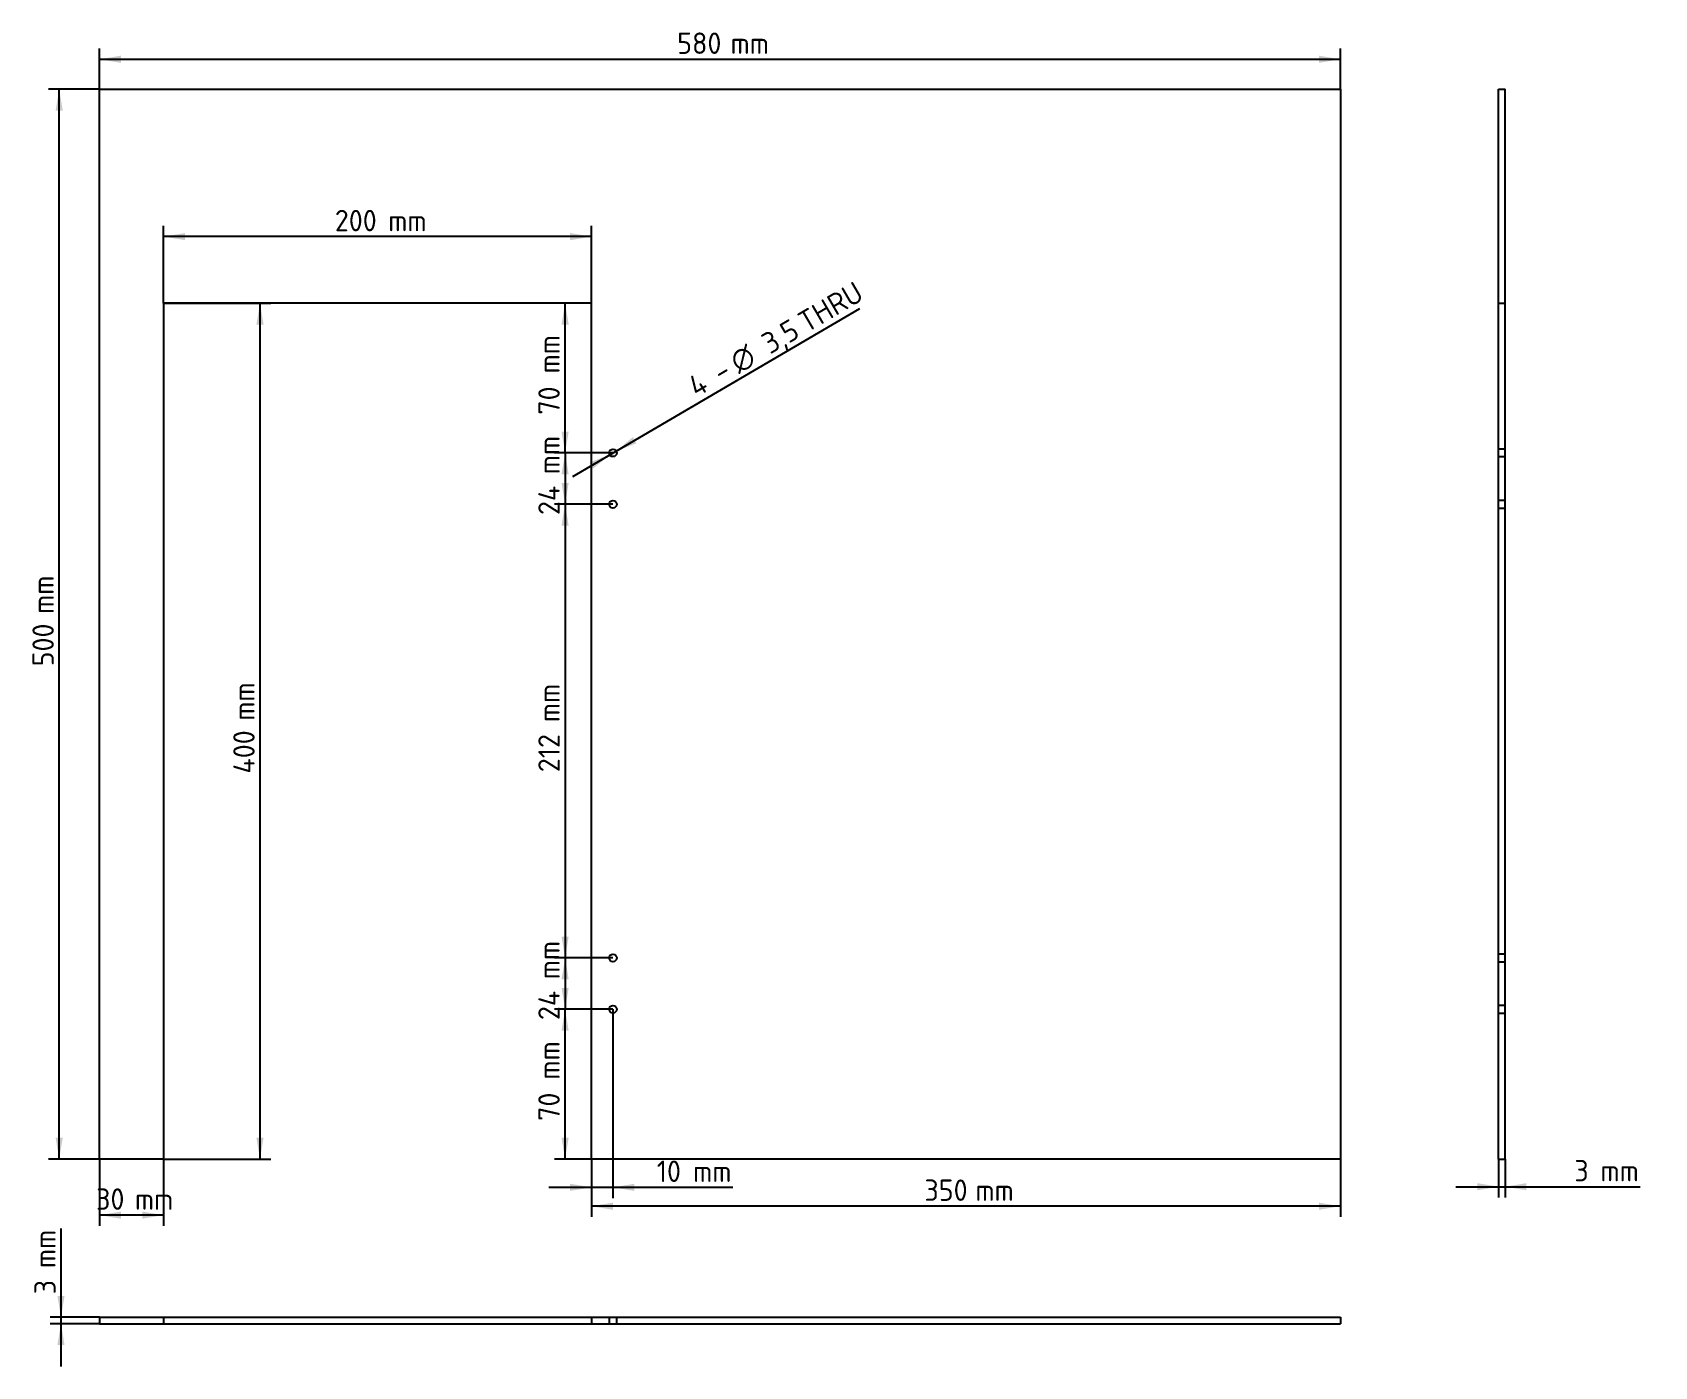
# Model space of a CAD drawing. Header units: millimetres. Extents: x 201 to 959, y 103 to 726.
import ezdxf
from ezdxf.enums import TextEntityAlignment as Align
from ezdxf.lldxf.tags import DXFTag

# ---------------------------------------------------------------- set-up
doc = ezdxf.new("R2010")
doc.units = ezdxf.units.MM
doc.layers.add('기본값', color=7, linetype='Continuous')
doc.layers.add('아크릴_판_이중_문_구멍', color=7, linetype='Continuous')
doc.styles.add('SEACAD_Solid_Edge_ISO', font='seiso.ttf')
doc.styles.add('SEACAD_Solid_Edge_ISO1_Symbols', font='semeci1.ttf')
tags = doc.linetypes.add('HIDDEN2', pattern=[4.7625, 3.175, -1.5875]).pattern_tags.tags
tags[6:7] = [DXFTag(74, 4), DXFTag(75, 0), DXFTag(340, '0'), DXFTag(46, 0.0), DXFTag(50, 0.0), DXFTag(44, 0.0), DXFTag(45, 0.0)]
tags[4:5] = [DXFTag(74, 4), DXFTag(75, 0), DXFTag(340, '0'), DXFTag(46, 0.0), DXFTag(50, 0.0), DXFTag(44, 0.0), DXFTag(45, 0.0)]
doc.dimstyles.new('ISO_(mm)', dxfattribs={"dimtxt": 10, "dimasz": 10, "dimexe": 5, "dimexo": 0, "dimgap": 2.5, "dimtad": 1, "dimtxsty": 'SEACAD_Solid_Edge_ISO', "dimblk1": '_SE_FILLED', "dimblk2": '_SE_FILLED', "dimsah": 1, "dimcen": 5, "dimadec": 0, "dimazin": 0, "dimtfac": 0.5, "dimtmove": 0, "dimatfit": 3, "dimfxl": 1, "dimarcsym": 0})

# ---------------------------------------------------------------- blocks, each defined once
blk = doc.blocks.new('SE')
at = {"layer": '아크릴_판_이중_문_구멍', "color": 7, "linetype": 'Continuous'}
for p, q in [((231.92, 199.92), (231.92, 699.92)), ((231.92, 699.92), (811.92, 699.92)), ((811.92, 699.92), (811.92, 199.92)), ((261.92, 599.92), (261.92, 199.92)), ((461.92, 599.92), (261.92, 599.92)), ((461.92, 199.92), (461.92, 599.92)), ((261.92, 199.92), (231.92, 199.92)), ((811.92, 199.92), (461.92, 199.92))]:
    blk.add_line(p, q, dxfattribs=at)
for centre in [(471.92, 529.92), (471.92, 505.92), (471.92, 293.92), (471.92, 269.92)]:
    blk.add_circle(centre, 1.75, dxfattribs=at)
blk = doc.blocks.new('SE1')
at = {"layer": '아크릴_판_이중_문_구멍', "color": 7, "linetype": 'Continuous'}
for p, q in [((231.92, 125.99), (811.92, 125.99)), ((231.92, 125.99), (231.92, 122.99)), ((231.92, 122.99), (811.92, 122.99)), ((811.92, 125.99), (811.92, 122.99))]:
    blk.add_line(p, q, dxfattribs=at)
at = {"layer": '아크릴_판_이중_문_구멍', "color": 7, "linetype": 'HIDDEN2'}
for p, q in [((261.92, 125.99), (261.92, 122.99)), ((461.92, 125.99), (461.92, 122.99)), ((470.17, 125.99), (470.17, 122.99)), ((473.67, 122.99), (473.67, 125.99))]:
    blk.add_line(p, q, dxfattribs=at)
blk = doc.blocks.new('SE2')
at = {"layer": '아크릴_판_이중_문_구멍', "color": 7, "linetype": 'Continuous'}
for p, q in [((885.9, 199.92), (885.9, 699.92)), ((885.9, 699.92), (888.9, 699.92)), ((888.9, 199.92), (888.9, 699.92)), ((885.9, 199.92), (888.9, 199.92))]:
    blk.add_line(p, q, dxfattribs=at)
at = {"layer": '아크릴_판_이중_문_구멍', "color": 7, "linetype": 'HIDDEN2'}
for p, q in [((885.9, 599.92), (888.9, 599.92)), ((888.9, 531.67), (885.9, 531.67)), ((885.9, 528.17), (888.9, 528.17)), ((888.9, 507.67), (885.9, 507.67)), ((885.9, 504.17), (888.9, 504.17)), ((888.9, 295.67), (885.9, 295.67)), ((885.9, 292.17), (888.9, 292.17)), ((888.9, 271.67), (885.9, 271.67)), ((885.9, 268.17), (888.9, 268.17))]:
    blk.add_line(p, q, dxfattribs=at)
blk = doc.blocks.new('DMBLK177')
at = {"layer": '기본값', "linetype": 'Continuous'}
for points in [[(241.92, 715.53), (231.92, 713.86), (241.92, 712.19)], [(801.92, 715.53), (801.92, 712.19), (811.92, 713.86)]]:
    blk.add_hatch(color=7, dxfattribs=at).paths.add_polyline_path(points)
at = {"layer": '기본값', "color": 7, "linetype": 'Continuous'}
for p, q in [((231.92, 699.92), (231.92, 718.86)), ((231.92, 713.86), (811.92, 713.86)), ((811.92, 699.92), (811.92, 718.86))]:
    blk.add_line(p, q, dxfattribs=at)
at = {"layer": '기본값', "color": 7, "linetype": 'Continuous', "style": 'SEACAD_Solid_Edge_ISO'}
for s, p in [('580', (501.94, 726.36)), ('mm', (526.89, 726.36))]:
    blk.add_text(s, height=10, dxfattribs=at).set_placement(p, align=Align.TOP_LEFT)
blk = doc.blocks.new('_SE_FILLED')
at = {"color": 0}
blk.add_line((0, 0), (-1, 0), dxfattribs=at)
blk.add_solid([(0, 0), (-1, -0.1665), (-1, 0.1665), (0, 0)], dxfattribs=at)
blk = doc.blocks.new('DMBLK178')
at = {"layer": '기본값', "linetype": 'Continuous'}
for points in [[(211.43, 689.92), (214.76, 689.92), (213.09, 699.92)], [(211.43, 209.92), (213.09, 199.92), (214.76, 209.92)]]:
    blk.add_hatch(color=7, dxfattribs=at).paths.add_polyline_path(points)
at = {"layer": '기본값', "color": 7, "linetype": 'Continuous'}
for p, q in [((231.92, 699.92), (208.09, 699.92)), ((213.09, 199.92), (213.09, 699.92)), ((231.92, 199.92), (208.09, 199.92))]:
    blk.add_line(p, q, dxfattribs=at)
at = {"layer": '기본값', "color": 7, "linetype": 'Continuous', "style": 'SEACAD_Solid_Edge_ISO'}
for s, p in [('mm', (200.59, 454.67)), ('500', (200.59, 430.17))]:
    blk.add_text(s, height=10, rotation=90, dxfattribs=at).set_placement(p, align=Align.TOP_LEFT)
blk = doc.blocks.new('DMBLK179')
at = {"layer": '기본값', "linetype": 'Continuous'}
for points in [[(241.92, 172.07), (241.92, 175.4), (231.92, 173.74)], [(251.92, 172.07), (261.92, 173.74), (251.92, 175.4)]]:
    blk.add_hatch(color=7, dxfattribs=at).paths.add_polyline_path(points)
at = {"layer": '기본값', "color": 7, "linetype": 'Continuous'}
for p, q in [((231.92, 199.92), (231.92, 168.74)), ((261.92, 199.92), (261.92, 168.74)), ((261.92, 173.74), (231.92, 173.74))]:
    blk.add_line(p, q, dxfattribs=at)
at = {"layer": '기본값', "color": 7, "linetype": 'Continuous', "style": 'SEACAD_Solid_Edge_ISO'}
for s, p in [('30', (230.35, 186.24)), ('mm', (248.48, 186.24))]:
    blk.add_text(s, height=10, dxfattribs=at).set_placement(p, align=Align.TOP_LEFT)
blk = doc.blocks.new('DMBLK180')
at = {"layer": '기본값', "linetype": 'Continuous'}
for points in [[(271.92, 632.65), (261.92, 630.98), (271.92, 629.32)], [(451.92, 632.65), (451.92, 629.32), (461.92, 630.98)]]:
    blk.add_hatch(color=7, dxfattribs=at).paths.add_polyline_path(points)
at = {"layer": '기본값', "color": 7, "linetype": 'Continuous'}
for p, q in [((261.92, 599.92), (261.92, 635.98)), ((461.92, 630.98), (261.92, 630.98)), ((461.92, 599.92), (461.92, 635.98))]:
    blk.add_line(p, q, dxfattribs=at)
at = {"layer": '기본값', "color": 7, "linetype": 'Continuous', "style": 'SEACAD_Solid_Edge_ISO'}
for s, p in [('200', (341.94, 643.48)), ('mm', (366.89, 643.48))]:
    blk.add_text(s, height=10, dxfattribs=at).set_placement(p, align=Align.TOP_LEFT)
blk = doc.blocks.new('DMBLK181')
at = {"layer": '기본값', "linetype": 'Continuous'}
for points in [[(308.62, 589.92), (306.95, 599.92), (305.28, 589.92)], [(308.62, 209.92), (305.28, 209.92), (306.95, 199.92)]]:
    blk.add_hatch(color=7, dxfattribs=at).paths.add_polyline_path(points)
at = {"layer": '기본값', "color": 7, "linetype": 'Continuous'}
for p, q in [((261.92, 599.92), (311.95, 599.92)), ((306.95, 599.92), (306.95, 199.92)), ((261.92, 199.92), (311.95, 199.92))]:
    blk.add_line(p, q, dxfattribs=at)
at = {"layer": '기본값', "color": 7, "linetype": 'Continuous', "style": 'SEACAD_Solid_Edge_ISO'}
for s, p in [('mm', (294.45, 404.78)), ('400', (294.45, 380.05))]:
    blk.add_text(s, height=10, rotation=90, dxfattribs=at).set_placement(p, align=Align.TOP_LEFT)
blk = doc.blocks.new('DMBLK182')
at = {"layer": '기본값', "linetype": 'Continuous'}
for points in [[(481.21, 537.29), (473.43, 530.8), (482.9, 534.41)], [(460.93, 525.42), (462.62, 522.54), (470.41, 529.03)]]:
    blk.add_hatch(color=7, dxfattribs=at).paths.add_polyline_path(points)
at = {"layer": '기본값', "color": 7, "linetype": 'Continuous'}
for p, q in [((473.43, 530.8), (587.25, 597.44)), ((453.15, 518.93), (473.43, 530.8))]:
    blk.add_line(p, q, dxfattribs=at)
for s, style, p in [('THRU', 'SEACAD_Solid_Edge_ISO', (557.32, 594.4)), ('3,5', 'SEACAD_Solid_Edge_ISO', (540.3, 584.43)), ('O', 'SEACAD_Solid_Edge_ISO1_Symbols', (525.51, 575.78)), ('4 -', 'SEACAD_Solid_Edge_ISO', (505.94, 564.32))]:
    blk.add_text(s, height=10, rotation=30.34731, dxfattribs=dict(at, style=style)).set_placement(p, align=Align.TOP_LEFT)
blk = doc.blocks.new('DMBLK183')
at = {"layer": '기본값', "linetype": 'Continuous'}
for points in [[(447.89, 259.92), (451.23, 259.92), (449.56, 269.92)], [(447.89, 209.92), (449.56, 199.92), (451.23, 209.92)]]:
    blk.add_hatch(color=7, dxfattribs=at).paths.add_polyline_path(points)
at = {"layer": '기본값', "color": 7, "linetype": 'Continuous'}
for p, q in [((471.92, 269.92), (444.56, 269.92)), ((449.56, 199.92), (449.56, 269.92)), ((461.92, 199.92), (444.56, 199.92))]:
    blk.add_line(p, q, dxfattribs=at)
at = {"layer": '기본값', "color": 7, "linetype": 'Continuous', "style": 'SEACAD_Solid_Edge_ISO'}
for s, p in [('mm', (437.06, 237.05)), ('70', (437.06, 217.78))]:
    blk.add_text(s, height=10, rotation=90, dxfattribs=at).set_placement(p, align=Align.TOP_LEFT)
blk = doc.blocks.new('DMBLK184')
at = {"layer": '기본값', "linetype": 'Continuous'}
for points in [[(447.89, 283.92), (451.23, 283.92), (449.56, 293.92)], [(447.89, 279.92), (449.56, 269.92), (451.23, 279.92)]]:
    blk.add_hatch(color=7, dxfattribs=at).paths.add_polyline_path(points)
at = {"layer": '기본값', "color": 7, "linetype": 'Continuous'}
for p, q in [((471.92, 293.92), (444.56, 293.92)), ((449.56, 293.92), (449.56, 269.92)), ((471.92, 269.92), (444.56, 269.92))]:
    blk.add_line(p, q, dxfattribs=at)
at = {"layer": '기본값', "color": 7, "linetype": 'Continuous', "style": 'SEACAD_Solid_Edge_ISO'}
for s, p in [('mm', (437.06, 283.94)), ('24', (437.06, 264.89))]:
    blk.add_text(s, height=10, rotation=90, dxfattribs=at).set_placement(p, align=Align.TOP_LEFT)
blk = doc.blocks.new('DMBLK185')
at = {"layer": '기본값', "linetype": 'Continuous'}
for points in [[(447.89, 495.92), (451.23, 495.92), (449.56, 505.92)], [(447.89, 303.92), (449.56, 293.92), (451.23, 303.92)]]:
    blk.add_hatch(color=7, dxfattribs=at).paths.add_polyline_path(points)
at = {"layer": '기본값', "color": 7, "linetype": 'Continuous'}
for p, q in [((471.92, 505.92), (444.56, 505.92)), ((449.56, 505.92), (449.56, 293.92)), ((471.92, 293.92), (444.56, 293.92))]:
    blk.add_line(p, q, dxfattribs=at)
at = {"layer": '기본값', "color": 7, "linetype": 'Continuous', "style": 'SEACAD_Solid_Edge_ISO'}
for s, p in [('mm', (437.06, 404.1)), ('212', (437.06, 380.73))]:
    blk.add_text(s, height=10, rotation=90, dxfattribs=at).set_placement(p, align=Align.TOP_LEFT)
blk = doc.blocks.new('DMBLK186')
at = {"layer": '기본값', "linetype": 'Continuous'}
for points in [[(447.89, 519.92), (451.23, 519.92), (449.56, 529.92)], [(447.89, 515.92), (449.56, 505.92), (451.23, 515.92)]]:
    blk.add_hatch(color=7, dxfattribs=at).paths.add_polyline_path(points)
at = {"layer": '기본값', "color": 7, "linetype": 'Continuous'}
for p, q in [((471.92, 529.92), (444.56, 529.92)), ((449.56, 529.92), (449.56, 505.92)), ((471.92, 505.92), (444.56, 505.92))]:
    blk.add_line(p, q, dxfattribs=at)
at = {"layer": '기본값', "color": 7, "linetype": 'Continuous', "style": 'SEACAD_Solid_Edge_ISO'}
for s, p in [('mm', (437.06, 519.94)), ('24', (437.06, 500.89))]:
    blk.add_text(s, height=10, rotation=90, dxfattribs=at).set_placement(p, align=Align.TOP_LEFT)
blk = doc.blocks.new('DMBLK187')
at = {"layer": '기본값', "linetype": 'Continuous'}
for points in [[(447.89, 589.92), (451.23, 589.92), (449.56, 599.92)], [(447.89, 539.92), (449.56, 529.92), (451.23, 539.92)]]:
    blk.add_hatch(color=7, dxfattribs=at).paths.add_polyline_path(points)
at = {"layer": '기본값', "color": 7, "linetype": 'Continuous'}
for p, q in [((449.56, 529.92), (449.56, 599.92)), ((471.92, 529.92), (444.56, 529.92))]:
    blk.add_line(p, q, dxfattribs=at)
at = {"layer": '기본값', "color": 7, "linetype": 'Continuous', "style": 'SEACAD_Solid_Edge_ISO'}
for s, p in [('mm', (437.06, 567.05)), ('70', (437.06, 547.78))]:
    blk.add_text(s, height=10, rotation=90, dxfattribs=at).set_placement(p, align=Align.TOP_LEFT)
blk = doc.blocks.new('DMBLK188')
at = {"layer": '기본값', "linetype": 'Continuous'}
for points in [[(212.27, 135.99), (213.94, 125.99), (215.6, 135.99)], [(212.27, 112.99), (215.6, 112.99), (213.94, 122.99)]]:
    blk.add_hatch(color=7, dxfattribs=at).paths.add_polyline_path(points)
at = {"layer": '기본값', "color": 7, "linetype": 'Continuous'}
for p, q in [((213.94, 167.48), (213.94, 102.99)), ((231.92, 125.99), (208.94, 125.99)), ((231.92, 122.99), (208.94, 122.99))]:
    blk.add_line(p, q, dxfattribs=at)
at = {"layer": '기본값', "color": 7, "linetype": 'Continuous', "style": 'SEACAD_Solid_Edge_ISO'}
for s, p in [('mm', (201.44, 148.98)), ('3', (201.44, 136.75))]:
    blk.add_text(s, height=10, rotation=90, dxfattribs=at).set_placement(p, align=Align.TOP_LEFT)
blk = doc.blocks.new('DMBLK189')
at = {"layer": '기본값', "linetype": 'Continuous'}
for points in [[(875.9, 185.36), (885.9, 187.02), (875.9, 188.69)], [(898.9, 185.36), (898.9, 188.69), (888.9, 187.02)]]:
    blk.add_hatch(color=7, dxfattribs=at).paths.add_polyline_path(points)
at = {"layer": '기본값', "color": 7, "linetype": 'Continuous'}
for p, q in [((885.9, 199.92), (885.9, 182.02)), ((888.9, 199.92), (888.9, 182.02)), ((865.9, 187.02), (952.01, 187.02))]:
    blk.add_line(p, q, dxfattribs=at)
at = {"layer": '기본값', "color": 7, "linetype": 'Continuous', "style": 'SEACAD_Solid_Edge_ISO'}
for s, p in [('3', (921.29, 199.52)), ('mm', (933.51, 199.52))]:
    blk.add_text(s, height=10, dxfattribs=at).set_placement(p, align=Align.TOP_LEFT)
blk = doc.blocks.new('DMBLK190')
at = {"layer": '기본값', "linetype": 'Continuous'}
for points in [[(471.92, 176.24), (471.92, 179.57), (461.92, 177.9)], [(801.92, 176.24), (811.92, 177.9), (801.92, 179.57)]]:
    blk.add_hatch(color=7, dxfattribs=at).paths.add_polyline_path(points)
at = {"layer": '기본값', "color": 7, "linetype": 'Continuous'}
for p, q in [((461.92, 199.92), (461.92, 172.9)), ((811.92, 199.92), (811.92, 172.9)), ((811.92, 177.9), (461.92, 177.9))]:
    blk.add_line(p, q, dxfattribs=at)
at = {"layer": '기본값', "color": 7, "linetype": 'Continuous', "style": 'SEACAD_Solid_Edge_ISO'}
for s, p in [('350', (617.51, 190.4)), ('mm', (641.32, 190.4))]:
    blk.add_text(s, height=10, dxfattribs=at).set_placement(p, align=Align.TOP_LEFT)
blk = doc.blocks.new('DMBLK191')
at = {"layer": '기본값', "linetype": 'Continuous'}
for points in [[(451.92, 185.07), (461.92, 186.73), (451.92, 188.4)], [(481.92, 185.07), (481.92, 188.4), (471.92, 186.73)]]:
    blk.add_hatch(color=7, dxfattribs=at).paths.add_polyline_path(points)
at = {"layer": '기본값', "color": 7, "linetype": 'Continuous'}
for p, q in [((471.92, 269.92), (471.92, 181.73)), ((461.92, 199.92), (461.92, 181.73)), ((527.91, 186.73), (441.92, 186.73))]:
    blk.add_line(p, q, dxfattribs=at)
at = {"layer": '기본값', "color": 7, "linetype": 'Continuous', "style": 'SEACAD_Solid_Edge_ISO'}
for s, p in [('10', (492.41, 199.23)), ('mm', (509.41, 199.23))]:
    blk.add_text(s, height=10, dxfattribs=at).set_placement(p, align=Align.TOP_LEFT)

msp = doc.modelspace()

# ---------------------------------------------------------------- block references
at = {"layer": '기본값'}
for name in ['SE', 'SE2', 'SE1']:
    msp.add_blockref(name, (0, 0), dxfattribs=at)

# ---------------------------------------------------------------- dimensions: what is measured, and where the dimension line sits
at = {"layer": '기본값', "color": 7, "linetype": 'Continuous'}
for base, p1, p2, angle, picture, middle, dimtype in [((231.916, 713.859), (231.916, 699.915), (811.916, 699.915), 0, 'DMBLK177', (521.916, 713.859), 161), ((213.094, 199.915), (231.916, 199.915), (231.916, 699.915), 90, 'DMBLK178', (213.094, 449.915), 161), ((306.951, 599.915), (261.916, 599.915), (261.916, 199.915), 270, 'DMBLK181', (306.951, 399.915), 161), ((449.559, 599.915), (471.916, 529.915), (461.916, 599.915), 90, 'DMBLK187', (449.559, 564.915), 160), ((449.559, 529.915), (471.916, 529.915), (471.916, 505.915), 270, 'DMBLK186', (449.559, 517.915), 161), ((449.559, 505.915), (471.916, 505.915), (471.916, 293.915), 270, 'DMBLK185', (449.559, 399.915), 161), ((449.559, 293.915), (471.916, 293.915), (471.916, 269.915), 270, 'DMBLK184', (449.559, 281.915), 161), ((449.559, 269.915), (461.916, 199.915), (471.916, 269.915), 90, 'DMBLK183', (449.559, 234.915), 160), ((885.896, 187.023), (885.896, 199.915), (888.896, 199.915), 0, 'DMBLK189', (917.788, 187.023), 161), ((213.938, 125.985), (231.916, 125.985), (231.916, 122.985), 270, 'DMBLK188', (213.938, 133.251), 161)]:
    dim = msp.add_linear_dim(base=base, p1=p1, p2=p2, angle=angle, text='\\A1;<> mm', dimstyle='ISO_(mm)', dxfattribs=at)
    dim.commit()
    dim.dimension.update_dxf_attribs({"geometry": picture, "text_midpoint": middle, "dimtype": dimtype})
for base, p1, p2, picture, middle in [((261.916, 630.983), (461.916, 599.915), (261.916, 599.915), 'DMBLK180', (361.916, 630.983)), ((461.916, 186.734), (471.916, 269.915), (461.916, 199.915), 'DMBLK191', (488.91, 186.734)), ((231.916, 173.737), (261.916, 199.915), (231.916, 199.915), 'DMBLK179', (246.916, 173.737)), ((461.916, 177.902), (811.916, 199.915), (461.916, 199.915), 'DMBLK190', (636.916, 177.902))]:
    dim = msp.add_linear_dim(base=base, p1=p1, p2=p2, text='\\A1;<> mm', dimstyle='ISO_(mm)', dxfattribs=at)
    dim.commit()
    dim.dimension.update_dxf_attribs({"geometry": picture, "text_midpoint": middle, "dimtype": 160})
dim = msp.add_diameter_dim_2p(p1=(470.406, 529.031), p2=(473.426, 530.799), text='\\A1;4 - <> THRU', dimstyle='ISO_(mm)', override={"dimtmove": 1, "dimtolj": 1}, dxfattribs=at)
dim.commit()
dim.dimension.update_dxf_attribs({"geometry": 'DMBLK182', "text_midpoint": (509.23, 551.762), "dimtype": 163})

doc.saveas('drawing.dxf')
